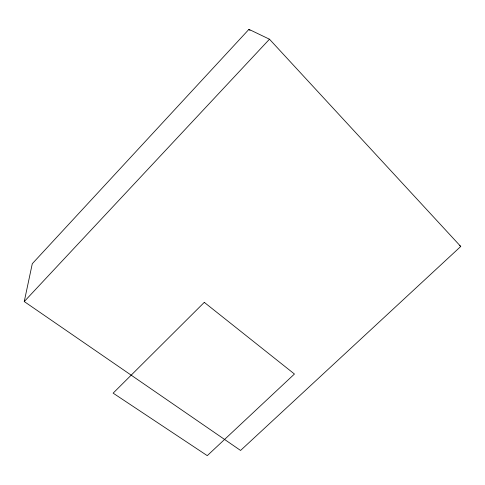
<?xml version="1.0" encoding="UTF-8"?>
<svg xmlns="http://www.w3.org/2000/svg" width="485" height="485" viewBox="0 0 485 485"><rect width="100%" height="100%" fill="white"/><g stroke="black" fill="none" stroke-linecap="round" stroke-linejoin="round"><path stroke-width="0.73" d="M24.25 301.555L32.289 263.713L248.944 29.349L269.478 39.212L460.75 246.465L240.572 450.456L24.25 301.555L269.478 39.212M459.574 245.525L460.75 246.465M248.944 29.349L249.981 30.458M204.288 302.361L113.132 393.147L207.271 455.651L294.45 374.026L204.288 302.361"/></g></svg>
